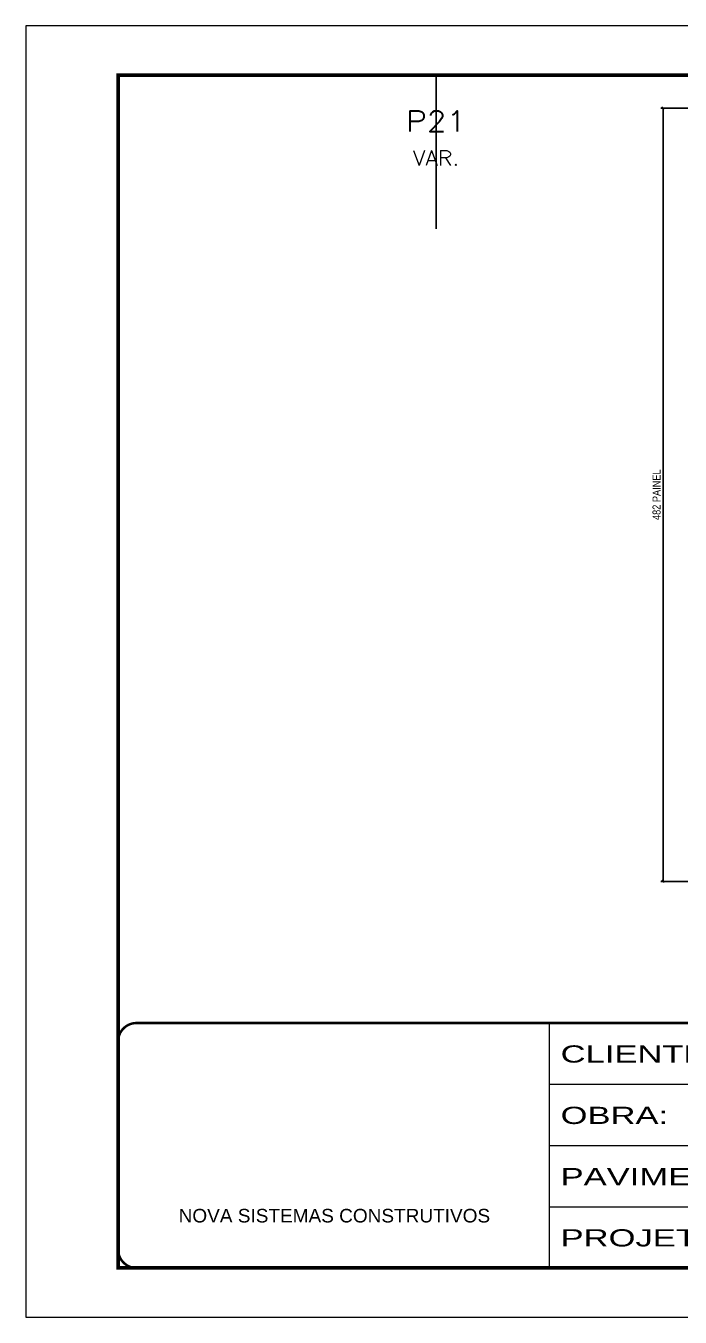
# Model space of a CAD drawing. Extents: x 14400 to 27878, y -21631 to 6985.
# Drawn here: x 15998 to 16530, y -4402 to -3352 of the extents above; entities that cross this region are included whole.
import ezdxf
from ezdxf.enums import TextEntityAlignment as Align

# ---------------------------------------------------------------- set-up
doc = ezdxf.new("R2010")
doc.units = 0
for name, pattern in [('CONTINUO', [0]), ('DASHED', [0.75, 0.5, -0.25]), ('HIDDEN', [0.375, 0.25, -0.125])]:
    doc.linetypes.add(name, pattern=pattern)
for name, color, linetype in [('COTA', 241, 'Continuous'), ('Texto de Titulo', 7, 'Continuous'), ('Texto Qtd Sarr', 242, 'Continuous')]:
    doc.layers.add(name, color=color, linetype=linetype)
for name, color, linetype, lineweight in [('Folhas', 255, 'Continuous', 9), ('SARRAFO DE PRESSAO', 251, 'DASHED', 9), ('Texto Seção', 7, 'Continuous', 15)]:
    doc.layers.add(name, color=color, linetype=linetype, lineweight=lineweight)
doc.styles.add('ARIAL', font='arial.ttf')
doc.styles.add('COTA TECNICA 2X', font='techl___.ttf', dxfattribs={"height": 10})
doc.styles.add('ROMANS', font='romans.shx')
doc.styles.add('Tecnologia', font='')
doc.styles.get('Tecnologia').set_extended_font_data('Forgotten Futurist')
doc.dimstyles.new('SECAO PILAR', dxfattribs={"dimtxt": 10, "dimasz": 3, "dimexe": 3, "dimexo": 3, "dimgap": 3, "dimtad": 1, "dimdec": 1, "dimlfac": 0.5, "dimzin": 12, "dimdsep": 46, "dimtxsty": 'COTA TECNICA 2X', "dimblk1": 'OBLIQUE', "dimblk2": 'OBLIQUE', "dimsah": 1, "dimcen": 0.9, "dimclrd": 256, "dimclre": 256, "dimclrt": 256, "dimadec": 1, "dimazin": 3, "dimtfac": 1, "dimtdec": 1, "dimtmove": 0, "dimatfit": 3, "dimfxl": 1, "dimtolj": 1, "dimtzin": 12, "dimarcsym": 0})

# ---------------------------------------------------------------- blocks, each defined once
blk = doc.blocks.new('9999999999')
at = {"color": 30, "linetype": 'CONTINUO'}
for p, q in [((98564.6, 34230.2), (98564.6, 34429.4)), ((98564.6, 34379.6), (99584, 34379.6)), ((98564.6, 34329.8), (99488, 34329.8)), ((98564.6, 34280), (99488, 34280))]:
    blk.add_line(p, q, dxfattribs=at)
at = {"color": 30, "linetype": 'CONTINUO', "const_width": 2}
blk.add_lwpolyline([(99584, 34230.2), (99584, 34414.4, 0.414214), (99569, 34429.4), (98229, 34429.4, 0.414214), (98214, 34414.4), (98214, 34245.2, 0.414214), (98229, 34230.2), (99584, 34230.2)], format="xyb", dxfattribs=at)
at = {"layer": 'Folhas'}
blk.add_lwpolyline([(98139, 34190.2), (99624, 34190.2), (99624, 35240.2), (98139, 35240.2)], close=True, dxfattribs=at)
at = {"layer": 'Folhas', "color": 30, "const_width": 3}
blk.add_lwpolyline([(98214, 34230.2), (99584, 34230.2), (99584, 35200.2), (98214, 35200.2)], close=True, dxfattribs=at)
at = {"color": 7, "linetype": 'Continuous', "ltscale": 5, "style": 'ARIAL'}
blk.add_text('NOVA SISTEMAS CONSTRUTIVOS', height=11.059, dxfattribs=at).set_placement((98263.2, 34267.2))
at = {"layer": 'Folhas', "color": 7, "style": 'Tecnologia', "width": 1.5}
for s, p in [('CLIENTE:', (98573.7, 34397.2)), ('OBRA:', (98573.7, 34347.3)), ('PAVIMENTO:', (98573.7, 34297.5)), ('PROJETO:', (98573.7, 34247.7))]:
    blk.add_text(s, height=14, dxfattribs=at).set_placement(p)
blk = doc.blocks.new('titulo1')
at = {"layer": 'Defpoints', "color": 252, "linetype": 'HIDDEN', "ltscale": 2}
blk.add_line((0, 0), (0, 125), dxfattribs=at)
at = {"layer": 'Defpoints', "style": 'ROMANS', "oblique": 15}
blk.add_attdef('FOLHA', text='', height=10, dxfattribs=at).set_placement((0, 15.6), align=Align.MIDDLE_CENTER)
at = {"layer": 'Texto Qtd Sarr', "color": 3, "style": 'ROMANS', "oblique": 15}
for tag, height, p in [('TITULO', 17, (0, 71.4)), ('SEÇÃO', 12, (0, 41.5))]:
    blk.add_attdef(tag, text='', height=height, dxfattribs=at).set_placement(p, align=Align.MIDDLE_CENTER)
blk = doc.blocks.new('_Oblique')
at = {"color": 0, "linetype": 'ByBlock', "lineweight": -2}
blk.add_line((-0.5, -0.5), (0.5, 0.5), dxfattribs=at)
blk = doc.blocks.new('*D664')
at = {"layer": 'COTA', "linetype": 'ByBlock', "lineweight": -2, "transparency": 16777216}
for p, q in [((218.2, 1125), (22.2, 1125)), ((25.2, 1125), (25.2, 161)), ((199.8, 161), (22.2, 161))]:
    blk.add_line(p, q, dxfattribs=at)
at = {"layer": 'Defpoints', "color": 0, "linetype": 'ByBlock', "transparency": 16777216}
for p in [(221.2, 1125), (25.2, 161), (202.8, 161)]:
    blk.add_point(p, dxfattribs=at)
at = {"layer": 'COTA', "linetype": 'ByBlock', "lineweight": -2, "transparency": 16777216, "xscale": 3, "yscale": 3, "zscale": 3}
for p, rotation in [((25.2, 1125), 90), ((25.2, 161), 270)]:
    blk.add_blockref('_Oblique', p, dxfattribs=dict(at, rotation=rotation))
at = {"layer": 'COTA', "linetype": 'ByBlock', "transparency": 16777216, "insert": (17.1, 643), "char_height": 10, "attachment_point": 5, "rotation": 90, "style": 'COTA TECNICA 2X'}
blk.add_mtext('\\A1;482 PAINEL', dxfattribs=at)
blk = doc.blocks.new('A$C81a2738f')
at = {"layer": 'COTA', "linetype": 'ByBlock'}
dim = blk.add_linear_dim(base=(25.19, 160.99), p1=(221.16, 1124.99), p2=(202.76, 160.99), angle=270, text='<> PAINEL', dimstyle='SECAO PILAR', override={"dimtmove": 1}, dxfattribs=at)
dim.commit()
dim.dimension.update_dxf_attribs({"geometry": '*D664', "text_midpoint": (17.1, 642.99)})

msp = doc.modelspace()

# ---------------------------------------------------------------- block references
at = {"xscale": 0.6523048931579974, "yscale": 0.6523048931579974, "zscale": 0.6523048931579974}
msp.add_blockref('A$C81a2738f', (16500.045, -4153.135), dxfattribs=at)
at = {"layer": 'SARRAFO DE PRESSAO', "color": 6, "linetype": 'ByBlock'}
msp.add_blockref('9999999999', (-82140.511, -38592.654), dxfattribs=at)
at = {"layer": 'Texto Seção'}
ref = msp.add_blockref('titulo1', (16331.986, -3517.449), dxfattribs=at)
ref.add_attrib('TITULO', 'P21', dxfattribs={"layer": 'Texto de Titulo', "color": 7, "height": 17, "style": 'ROMANS', "width": 1.1}).set_placement((16331.986, -3429.949), align=Align.MIDDLE_CENTER)
ref.add_attrib('SEÇÃO', 'VAR.', dxfattribs={"layer": 'Texto de Titulo', "color": 7, "height": 12, "style": 'ROMANS', "width": 1.1}).set_placement((16331.986, -3459.949), align=Align.MIDDLE_CENTER)

doc.saveas('drawing.dxf')
